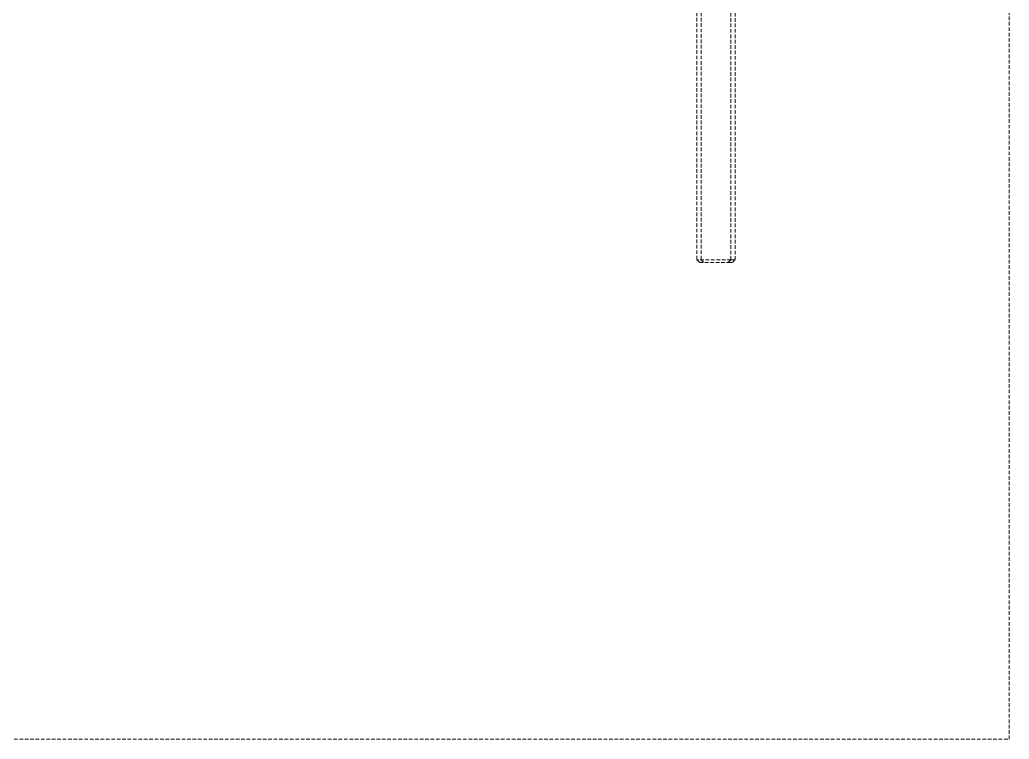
# Model space of a CAD drawing. Header units: millimetres. Extents: x -279 to 4999, y 61 to 3536.
# Drawn here: x 4226.1 to 4574.5, y 2522.4 to 2775.9 of the extents above; entities that cross this region are included whole.
import ezdxf

# ---------------------------------------------------------------- set-up
doc = ezdxf.new("R2010")
doc.units = ezdxf.units.MM
doc.linetypes.add('HIDDEN', pattern=[1.905, 1.27, -0.635])
doc.layers.add('ZANO_R_przerywana', color=7, linetype='HIDDEN', lineweight=0)

msp = doc.modelspace()

# ---------------------------------------------------------------- linework, layer by layer
at = {"layer": 'ZANO_R_przerywana'}
for p, q in [((4464.48, 2839.4), (4464.48, 2691.33)), ((4465.98, 2839.4), (4465.98, 2691.33)), ((4476.48, 2691.33), (4476.48, 2839.4)), ((4477.98, 2691.33), (4477.98, 2839.4)), ((4574.48, 2522.36), (4574.48, 2822.36)), ((4464.48, 2691.33), (4465.45, 2690.36)), ((4476.48, 2691.33), (4464.48, 2691.33)), ((4465.45, 2690.36), (4475.52, 2690.36)), ((4465.98, 2691.33), (4466.95, 2690.36)), ((4475.52, 2690.36), (4476.48, 2691.33)), ((4475.52, 2690.36), (4477.02, 2690.36)), ((4477.98, 2691.33), (4476.48, 2691.33)), ((4477.02, 2690.36), (4477.98, 2691.33)), ((3774.48, 2522.36), (4574.48, 2522.36))]:
    msp.add_line(p, q, dxfattribs=at)

doc.saveas('drawing.dxf')
